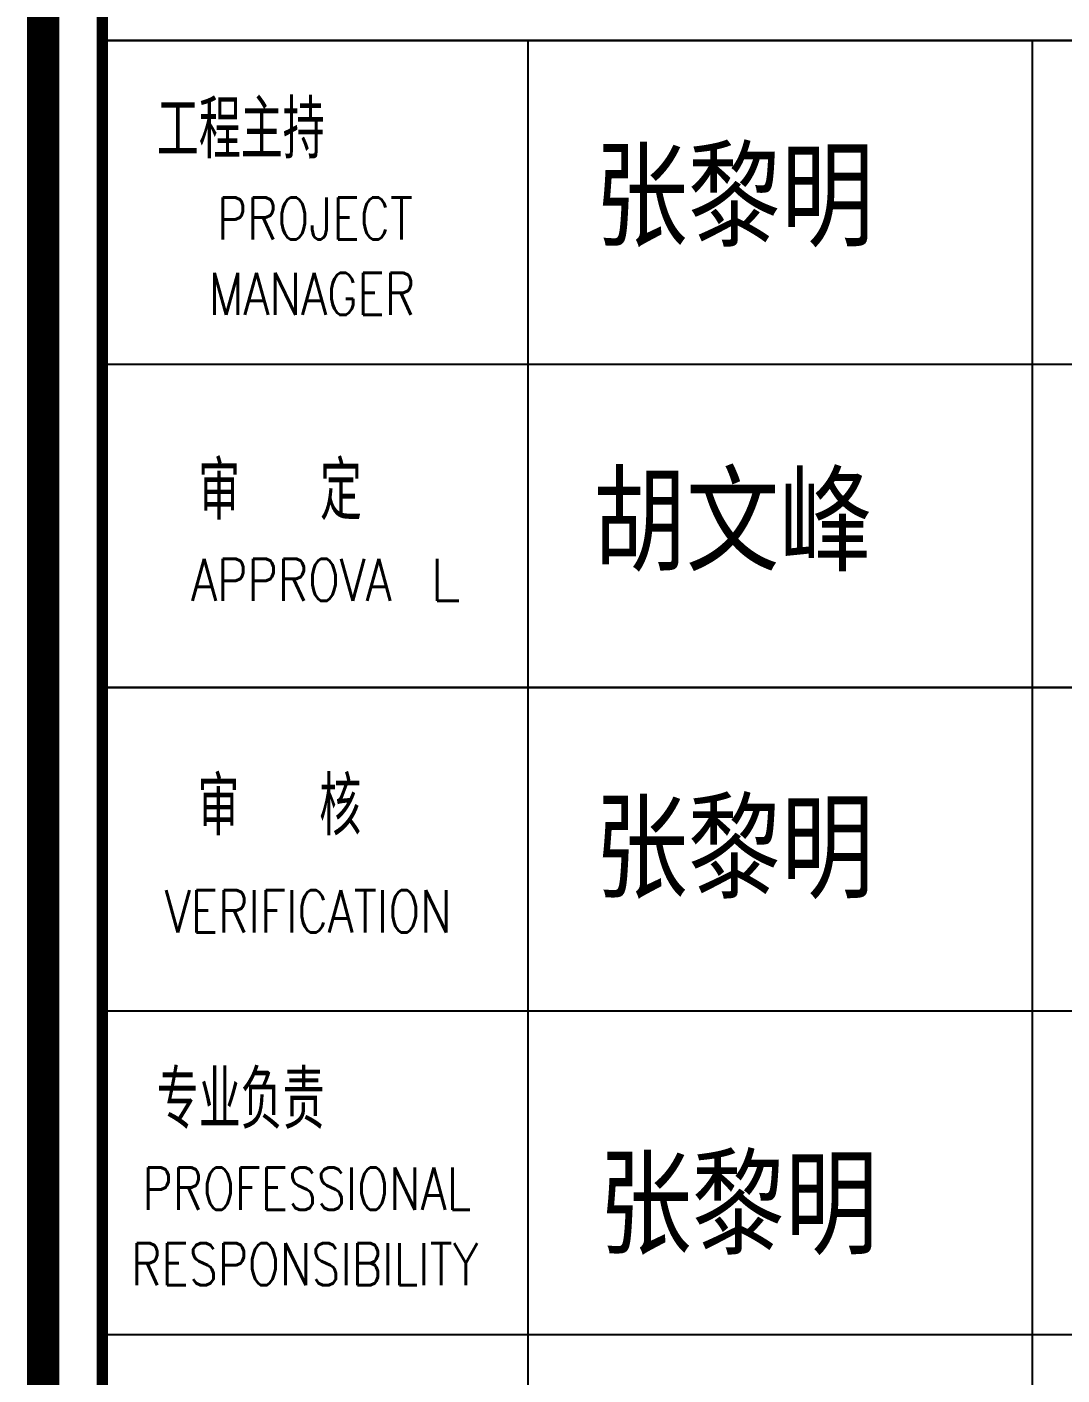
# Model space of a CAD drawing. Header units: inches. Extents: x 0 to 508000, y 0 to 738838.
# Drawn here: x 240779 to 243978, y 320475 to 324643 of the extents above; entities that cross this region are included whole.
import ezdxf

# ---------------------------------------------------------------- set-up
doc = ezdxf.new("R2010")
doc.units = ezdxf.units.IN
doc.header["$LTSCALE"] = 1000
doc.header["$MEASUREMENT"] = 0
doc.layers.get('0').update_dxf_attribs({"true_color": 0xffffff})
doc.layers.add('PUB_TITLE', color=4, linetype='Continuous', true_color=0x00ffff)
doc.layers.add('TK', color=7, linetype='Continuous', true_color=0xffffff)
doc.styles.add('CCIAD-图框(标题项)', font='simhei.ttf', dxfattribs={"height": 0.2, "bigfont": 'gbcbig.shx'})
doc.styles.add('基本字体', font='simplex.shx', dxfattribs={"height": 0.2, "bigfont": 'gbcbig.shx'})

# ---------------------------------------------------------------- blocks, each defined once
blk = doc.blocks.new('DAnoyomous24325')
at = {"layer": 'TK', "style": '基本字体'}
blk.add_text('审  核', height=180, dxfattribs=at).set_placement((241305.8, 322144))
at = {"layer": 'TK', "style": '基本字体', "width": 0.8}
blk.add_text('VERIFICATION', height=130.027, dxfattribs=at).set_placement((241204.7, 321844))
blk = doc.blocks.new('DAnoyomous24329')
at = {"layer": 'TK', "style": '基本字体'}
blk.add_text('专业负责', height=180, dxfattribs=at).set_placement((241179.9, 321236.7))
at = {"layer": 'TK', "style": '基本字体', "width": 0.8}
for s, p in [('PROFESSIONAL', (241135.5, 320986.7)), ('RESPONSIBILITY', (241100.8, 320753.3))]:
    blk.add_text(s, height=130.001, dxfattribs=at).set_placement(p)
blk = doc.blocks.new('DAnoyomous24333')
at = {"layer": 'TK', "style": '基本字体'}
for s, height, p in [('审  定', 180, (241307.9, 323119)), ('L', 130, (242024.2, 322869))]:
    blk.add_text(s, height=height, dxfattribs=at).set_placement(p)
at = {"layer": 'TK', "style": '基本字体', "width": 0.8}
blk.add_text('APPROVA', height=130.01, dxfattribs=at).set_placement((241286.3, 322869))
blk = doc.blocks.new('DAnoyomous24337')
at = {"layer": 'TK', "style": '基本字体'}
blk.add_text('工程主持', height=180, dxfattribs=at).set_placement((241180.4, 324236.3))
at = {"layer": 'TK', "style": '基本字体', "width": 0.8}
for s, p in [('PROJECT', (241365.7, 323986.2)), ('MANAGER', (241340.9, 323752.8))]:
    blk.add_text(s, height=130.05, dxfattribs=at).set_placement(p)
blk = doc.blocks.new('+A9S5D+9F')
at = {"layer": 'PUB_TITLE', "style": 'CCIAD-图框(标题项)', "width": 0.8}
for s, p in [('张黎明', (105595.5, 469.3)), ('胡文峰', (105590.1, -534.6)), ('张黎明', (105595.5, -1545.8)), ('张黎明', (105607.9, -2646.5))]:
    blk.add_text(s, height=264, dxfattribs=at).set_placement(p)

msp = doc.modelspace()

# ---------------------------------------------------------------- linework, layer by layer
at = {"layer": 'TK', "lineweight": -3}
for p, q in [((241011.7, 324601.2), (246118.7, 324601.2)), ((241011.7, 324601.2), (246118.7, 324601.2)), ((241011.7, 324601.2), (246118.7, 324601.2)), ((246118.7, 324601.2), (241011.7, 324601.2)), ((242326.5, 324601.2), (242326.5, 317601.2)), ((243885.8, 324601.2), (243885.8, 317601.2)), ((241011.7, 323601.2), (246118.7, 323601.2)), ((241011.7, 323601.2), (246118.7, 323601.2)), ((246118.7, 322601.2), (241011.7, 322601.2)), ((241011.7, 322601.2), (246118.7, 322601.2)), ((241011.7, 322601.2), (246118.7, 322601.2)), ((241011.7, 321601.2), (246118.7, 321601.2)), ((241011.7, 321601.2), (246118.7, 321601.2)), ((241011.7, 320601.2), (246118.7, 320601.2)), ((241011.7, 320601.2), (246118.7, 320601.2))]:
    msp.add_line(p, q, dxfattribs=at)
at = {"layer": 'TK', "lineweight": -3, "const_width": 100}
msp.add_lwpolyline([(240828.6, 313484.1), (240828.6, 395538.4)], dxfattribs=at)
at = {"layer": 'TK', "lineweight": -3, "const_width": 34.7}
msp.add_lwpolyline([(241011.7, 330978.2), (246138.7, 330978.2), (246138.7, 313763.7), (241011.7, 313763.7)], close=True, dxfattribs=at)

# ---------------------------------------------------------------- block references
msp.add_blockref('+A9S5D+9F', (136937.8, 323523.6))
at = {"layer": 'TK'}
for name in ['DAnoyomous24337', 'DAnoyomous24333', 'DAnoyomous24325', 'DAnoyomous24329']:
    msp.add_blockref(name, (0, 0), dxfattribs=at)

doc.saveas('drawing.dxf')
